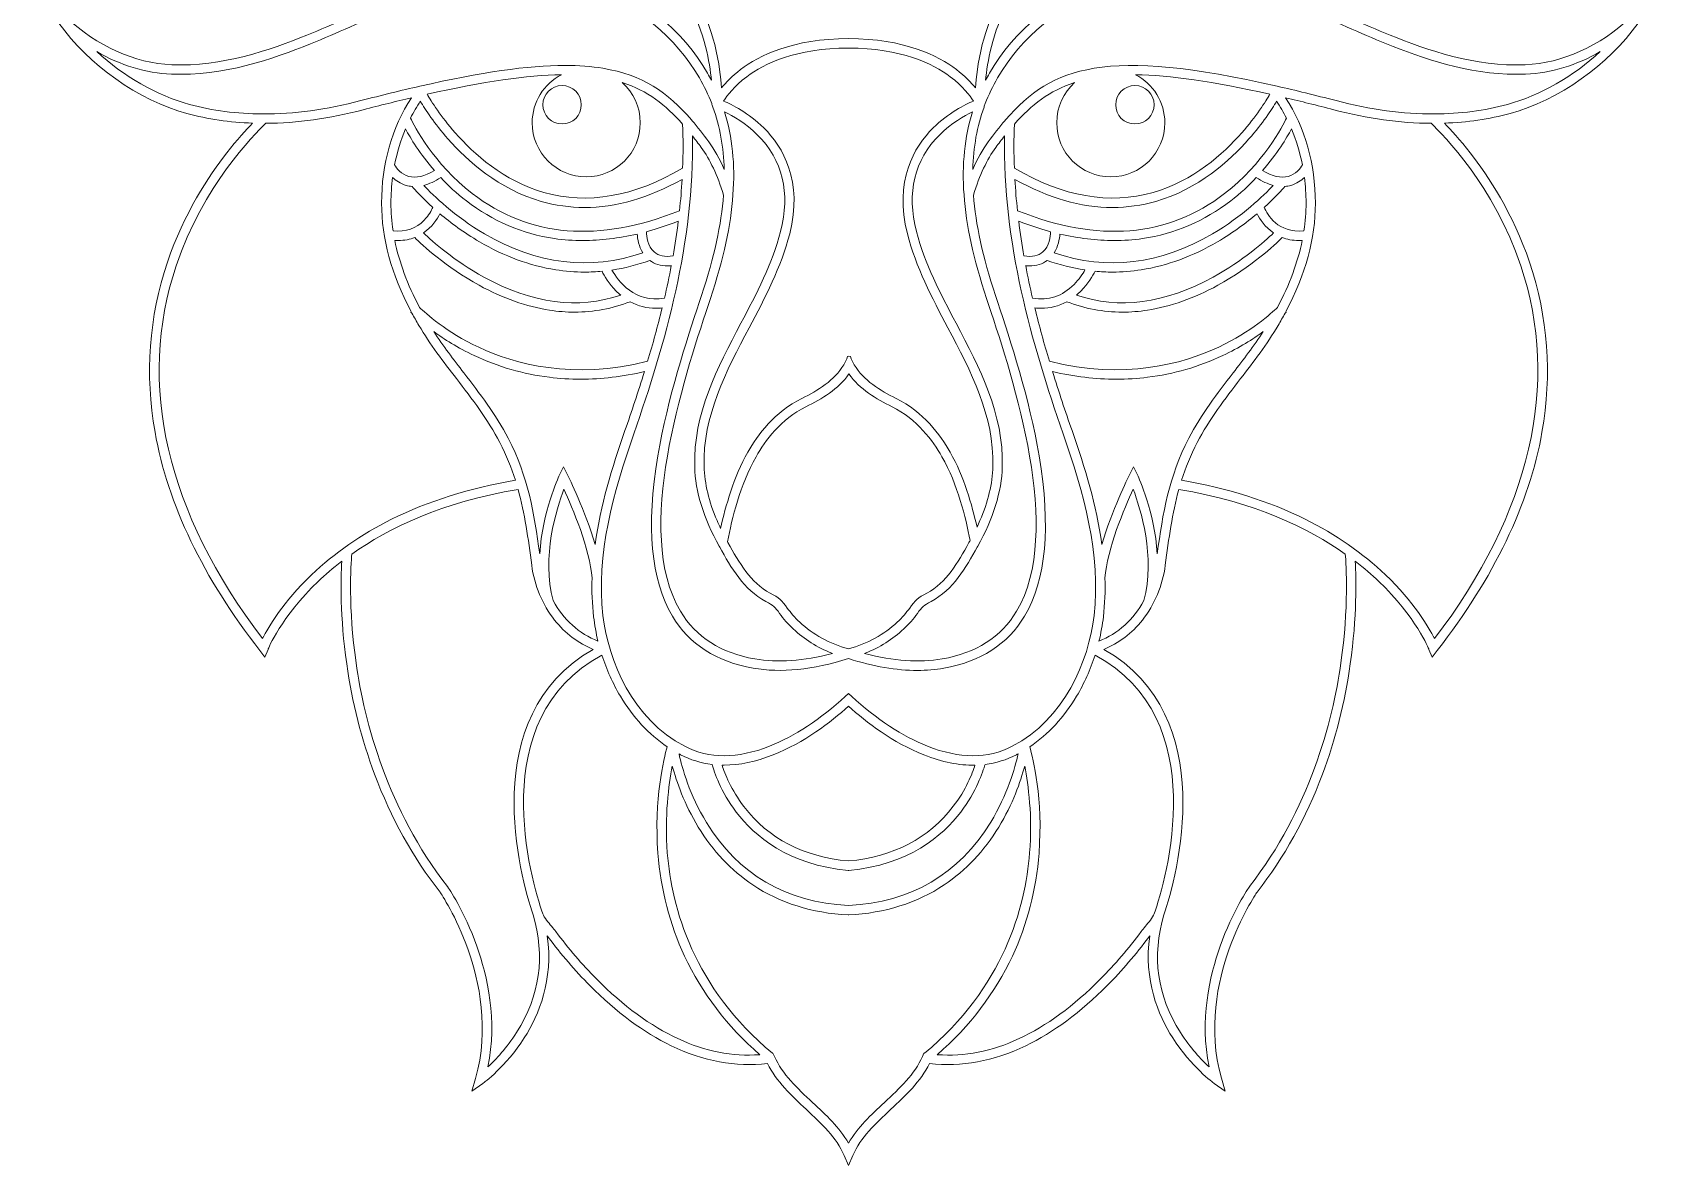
# Model space of a CAD drawing. Extents: x 126 to 2875, y -2951 to -49.
# Drawn here: x 126 to 2875, y -2951 to -1042 of the extents above; entities that cross this region are included whole.
import ezdxf

# ---------------------------------------------------------------- set-up
doc = ezdxf.new("R2010")
doc.units = 0
doc.header["$MEASUREMENT"] = 0
doc.layers.add('Layer 1', color=7, linetype='Continuous')

msp = doc.modelspace()

# ---------------------------------------------------------------- linework, layer by layer
at = {"layer": 'Layer 1', "lineweight": 0}
for points, knots in [([(2818.5, -1015.7), (2765.3, -1065.5), (2703.6, -1093.3), (2640.2, -1096.1), (2556.7, -1099.9), (2474.7, -1071.5), (2412.6, -1046.3), (2390.5, -1037.3), (2368.1, -1027.6), (2346.5, -1018.2), (2338.3, -1014.7), (2330, -1011.1), (2321.7, -1007.5), (2370.5, -1008.4), (2426.3, -1007.2), (2513.1, -924.7), (2568.8, -871.7), (2642.2, -798.1), (2625.8, -711.9), (2622.5, -694.5), (2611.1, -653.1), (2560.1, -612.5), (2565.4, -622.4), (2601.9, -692.9), (2569.5, -747.7), (2554.2, -773.7), (2526.8, -791.7), (2470, -804), (2455.6, -807.1), (2439.9, -809.4), (2422.8, -811), (2491.9, -734.8), (2533.7, -634.6), (2547.1, -513), (2561.9, -378.4), (2538.1, -252.2), (2515.5, -170.1), (2510.8, -153.2), (2505.7, -136.2), (2500.2, -119.7), (2496.1, -107.3), (2491, -97.9), (2485, -91.3), (2485, -91.3), (2489.1, -88.9), (2489.1, -88.9), (2488.2, -87.4), (2467.5, -52.8), (2420.6, -50.3), (2390.2, -48.8), (2356.1, -61.3), (2319.2, -87.4), (2293.7, -105.5), (2266.8, -130.2), (2238.6, -161.3), (2186.9, -192), (2146.5, -219.4), (2111.3, -247.5), (2059, -289.5), (2001.4, -329.6), (1934.4, -339), (1877.5, -346.9), (1826.3, -329.2), (1772.1, -310.4), (1744.1, -300.7), (1715.2, -290.7), (1685.5, -284.5), (1598.6, -266.6), (1534.9, -282), (1500.3, -329.1), (1465.7, -282), (1402, -266.6), (1315.1, -284.5), (1285.4, -290.7), (1256.5, -300.7), (1228.5, -310.4), (1174.3, -329.2), (1123.2, -346.9), (1066.3, -339), (999.3, -329.6), (941.6, -289.5), (889.3, -247.5), (854.2, -219.4), (813.7, -192), (762, -161.3), (733.8, -130.2), (706.9, -105.5), (681.4, -87.4), (644.5, -61.3), (610.4, -48.8), (580, -50.3), (533.1, -52.8), (512.4, -87.4), (511.5, -88.9), (511.5, -88.9), (515.6, -91.3), (515.6, -91.3), (509.6, -97.9), (504.5, -107.3), (500.4, -119.7), (494.9, -136.2), (489.8, -153.2), (485.1, -170.1), (462.5, -252.2), (438.7, -378.4), (453.5, -513), (466.9, -634.6), (508.7, -734.8), (577.8, -811), (560.8, -809.4), (545, -807.1), (530.6, -804), (473.8, -791.7), (446.4, -773.7), (431.1, -747.7), (398.7, -692.9), (435.3, -622.4), (440.5, -612.5), (389.5, -653.1), (378.1, -694.5), (374.8, -711.9), (358.4, -798.1), (431.8, -871.7), (487.5, -924.7), (574.4, -1007.2), (630.1, -1008.4), (678.9, -1007.5), (670.6, -1011.1), (662.3, -1014.7), (654.1, -1018.2), (632.5, -1027.6), (610.2, -1037.3), (588, -1046.3), (525.9, -1071.5), (443.9, -1099.9), (360.4, -1096.1), (297, -1093.3), (235.3, -1065.5), (182.1, -1015.7), (182.1, -1015.7), (125.9, -963.1), (125.9, -963.1), (125.9, -963.1), (170.2, -1026.1), (170.2, -1026.1), (219.8, -1096.3), (304.4, -1156.1), (385.8, -1178.3), (421, -1187.8), (458, -1193.3), (496.5, -1194.6), (485.6, -1205.7), (470.3, -1222.4), (453.1, -1244.5), (422.7, -1283.4), (380.7, -1347), (353, -1429.1), (321.9, -1521.4), (314.8, -1617.6), (332.1, -1715.2), (353.5, -1836.8), (413, -1960.6), (508.8, -2083.3), (508.8, -2083.3), (517.3, -2094.2), (517.3, -2094.2), (517.3, -2094.2), (522.4, -2081.2), (522.4, -2081.2), (522.6, -2080.7), (544, -2026.6), (607.3, -1966.4), (618.6, -1955.7), (631.6, -1944.4), (646.7, -1932.9), (644.9, -1962.9), (643.6, -2025.8), (655, -2105.8), (664.2, -2170.7), (680, -2233.3), (702, -2291.7), (729.4, -2364.8), (766.4, -2431.7), (812.2, -2490.4), (814.1, -2493.2), (839.6, -2531.2), (859.5, -2587.3), (878.3, -2640.4), (895.7, -2721.1), (871.9, -2804.1), (871.9, -2804.1), (865.6, -2825.8), (865.6, -2825.8), (865.6, -2825.8), (884.1, -2812.7), (884.1, -2812.7), (885.7, -2811.6), (922.9, -2784.7), (954.2, -2735.7), (978.8, -2697.1), (1003.3, -2638), (992.9, -2564), (993.5, -2564.8), (994, -2565.5), (994.5, -2566.2), (1016.2, -2595.3), (1039.8, -2622.7), (1064.5, -2647.6), (1109.2, -2692.6), (1155.4, -2726.8), (1201.7, -2749.1), (1255.7, -2775.1), (1310.1, -2785.1), (1363.6, -2778.9), (1378.9, -2809.5), (1404.3, -2833.2), (1429, -2856.2), (1455.2, -2880.6), (1479.9, -2903.6), (1493, -2933.9), (1493, -2933.9), (1500.3, -2950.7), (1500.3, -2950.7), (1500.3, -2950.7), (1507.6, -2933.9), (1507.6, -2933.9), (1520.7, -2903.6), (1545.4, -2880.6), (1571.6, -2856.2), (1596.3, -2833.2), (1621.8, -2809.5), (1637, -2778.9), (1690.5, -2785.1), (1744.9, -2775.1), (1798.9, -2749.1), (1845.3, -2726.8), (1891.4, -2692.6), (1936.1, -2647.6), (1960.9, -2622.7), (1984.4, -2595.3), (2006.1, -2566.2), (2006.6, -2565.5), (2007.1, -2564.8), (2007.7, -2564), (1997.3, -2638), (2021.8, -2697.1), (2046.5, -2735.7), (2077.7, -2784.7), (2115, -2811.6), (2116.5, -2812.7), (2116.5, -2812.7), (2135, -2825.8), (2135, -2825.8), (2135, -2825.8), (2128.7, -2804), (2128.7, -2804), (2104.9, -2721.1), (2122.3, -2640.4), (2141.1, -2587.3), (2161, -2531.2), (2186.6, -2493.2), (2188.5, -2490.4), (2234.2, -2431.7), (2271.3, -2364.8), (2298.7, -2291.7), (2320.6, -2233.3), (2336.4, -2170.7), (2345.6, -2105.8), (2357, -2025.8), (2355.7, -1962.9), (2353.9, -1932.9), (2369, -1944.4), (2382.1, -1955.7), (2393.3, -1966.4), (2456.6, -2026.6), (2478, -2080.7), (2478.2, -2081.2), (2478.2, -2081.2), (2483.3, -2094.3), (2483.3, -2094.3), (2483.3, -2094.3), (2491.9, -2083.3), (2491.9, -2083.3), (2587.6, -1960.6), (2647.1, -1836.8), (2668.6, -1715.2), (2685.8, -1617.6), (2678.7, -1521.4), (2647.6, -1429.1), (2619.9, -1347), (2577.9, -1283.4), (2547.6, -1244.5), (2530.3, -1222.4), (2515, -1205.7), (2504.1, -1194.6), (2542.7, -1193.3), (2579.6, -1187.8), (2614.8, -1178.3), (2696.2, -1156.1), (2780.8, -1096.3), (2830.4, -1026.1), (2830.4, -1026.1), (2874.8, -963.1), (2874.8, -963.1), (2874.8, -963.1), (2818.5, -1015.7), (2818.5, -1015.7)], [0, 0, 0, 0, 1, 1, 1, 2, 2, 2, 3, 3, 3, 4, 4, 4, 5, 5, 5, 6, 6, 6, 7, 7, 7, 8, 8, 8, 9, 9, 9, 10, 10, 10, 11, 11, 11, 12, 12, 12, 13, 13, 13, 14, 14, 14, 15, 15, 15, 16, 16, 16, 17, 17, 17, 18, 18, 18, 19, 19, 19, 20, 20, 20, 21, 21, 21, 22, 22, 22, 23, 23, 23, 24, 24, 24, 25, 25, 25, 26, 26, 26, 27, 27, 27, 28, 28, 28, 29, 29, 29, 30, 30, 30, 31, 31, 31, 32, 32, 32, 33, 33, 33, 34, 34, 34, 35, 35, 35, 36, 36, 36, 37, 37, 37, 38, 38, 38, 39, 39, 39, 40, 40, 40, 41, 41, 41, 42, 42, 42, 43, 43, 43, 44, 44, 44, 45, 45, 45, 46, 46, 46, 47, 47, 47, 48, 48, 48, 49, 49, 49, 50, 50, 50, 51, 51, 51, 52, 52, 52, 53, 53, 53, 54, 54, 54, 55, 55, 55, 56, 56, 56, 57, 57, 57, 58, 58, 58, 59, 59, 59, 60, 60, 60, 61, 61, 61, 62, 62, 62, 63, 63, 63, 64, 64, 64, 65, 65, 65, 66, 66, 66, 67, 67, 67, 68, 68, 68, 69, 69, 69, 70, 70, 70, 71, 71, 71, 72, 72, 72, 73, 73, 73, 74, 74, 74, 75, 75, 75, 76, 76, 76, 77, 77, 77, 78, 78, 78, 79, 79, 79, 80, 80, 80, 81, 81, 81, 82, 82, 82, 83, 83, 83, 84, 84, 84, 85, 85, 85, 86, 86, 86, 87, 87, 87, 88, 88, 88, 89, 89, 89, 90, 90, 90, 91, 91, 91, 92, 92, 92, 93, 93, 93, 94, 94, 94, 95, 95, 95, 96, 96, 96, 97, 97, 97, 98, 98, 98, 99, 99, 99, 100, 100, 100, 101, 101, 101, 102, 102, 102, 102]), ([(498.4, -913.2), (423.4, -841.9), (387.1, -774.6), (390.6, -713.3), (391.8, -691.7), (398, -673.6), (405.5, -659.2), (398.4, -687.8), (396.8, -724.1), (417.8, -756.3), (452.7, -810), (538.4, -834.2), (673.2, -828.7), (673.2, -828.7), (673.2, -828.8), (673.2, -828.8), (673.2, -828.8), (673.3, -828.7), (673.3, -828.7), (706.9, -827.3), (743.7, -824.1), (783.4, -819), (951.8, -797.4), (1080, -825.4), (1164.6, -902.3), (1221.9, -954.4), (1247.8, -1019.9), (1259.4, -1065.6), (1265, -1087.6), (1267.9, -1107.2), (1269.5, -1122.4), (1269.5, -1122.4), (1269.5, -1122.4), (1269.5, -1122.4), (1269.5, -1122.4), (1269.5, -1122.4), (1269.5, -1122.4), (1267.4, -1118.4), (1265.3, -1114.5), (1263, -1110.6), (1221.3, -1038.1), (1151.8, -981.5), (1072.3, -955.5), (995.5, -930.4), (904.9, -931.4), (810.3, -958.5), (778.3, -967.6), (746.9, -979.3), (716.2, -991.8), (716.2, -991.8), (716.2, -991.8), (716.2, -991.8), (716.2, -991.8), (716.2, -991.8), (716.2, -991.8), (704.8, -991.2), (693.6, -991.4), (682.8, -991.6), (633.7, -992.6), (583, -993.6), (498.4, -913.2)], [0, 0, 0, 0, 1, 1, 1, 2, 2, 2, 3, 3, 3, 4, 4, 4, 5, 5, 5, 6, 6, 6, 7, 7, 7, 8, 8, 8, 9, 9, 9, 10, 10, 10, 11, 11, 11, 12, 12, 12, 13, 13, 13, 14, 14, 14, 15, 15, 15, 16, 16, 16, 17, 17, 17, 18, 18, 18, 19, 19, 19, 20, 20, 20, 20]), ([(2582.8, -756.3), (2603.8, -724.1), (2602.2, -687.8), (2595.1, -659.2), (2602.6, -673.6), (2608.8, -691.7), (2610, -713.3), (2613.5, -774.6), (2577.2, -841.9), (2502.2, -913.2), (2417.6, -993.6), (2366.9, -992.6), (2317.8, -991.6), (2307, -991.4), (2295.8, -991.2), (2284.5, -991.8), (2284.5, -991.8), (2284.5, -991.8), (2284.4, -991.8), (2284.4, -991.8), (2284.4, -991.8), (2284.4, -991.8), (2253.7, -979.3), (2222.3, -967.6), (2190.4, -958.5), (2095.7, -931.4), (2005.1, -930.4), (1928.3, -955.5), (1848.8, -981.5), (1779.3, -1038.1), (1737.6, -1110.6), (1735.4, -1114.5), (1733.2, -1118.5), (1731.2, -1122.4), (1731.2, -1122.4), (1731.2, -1122.4), (1731.2, -1122.4), (1732.7, -1107.3), (1735.6, -1087.6), (1741.2, -1065.6), (1752.8, -1019.9), (1778.7, -954.4), (1836.1, -902.3), (1920.6, -825.4), (2048.9, -797.4), (2217.2, -819), (2256.9, -824.1), (2293.7, -827.3), (2327.3, -828.7), (2327.4, -828.7), (2327.4, -828.8), (2327.4, -828.8), (2327.4, -828.8), (2327.5, -828.7), (2327.5, -828.7), (2462.2, -834.2), (2547.9, -810), (2582.8, -756.3)], [0, 0, 0, 0, 1, 1, 1, 2, 2, 2, 3, 3, 3, 4, 4, 4, 5, 5, 5, 6, 6, 6, 7, 7, 7, 8, 8, 8, 9, 9, 9, 10, 10, 10, 11, 11, 11, 12, 12, 12, 13, 13, 13, 14, 14, 14, 15, 15, 15, 16, 16, 16, 17, 17, 17, 18, 18, 18, 19, 19, 19, 19]), ([(1682.2, -1104.4), (1650.8, -1080.6), (1593.8, -1052.2), (1500.3, -1052.2), (1406.9, -1052.2), (1349.8, -1080.6), (1318.4, -1104.4), (1304.2, -1115.3), (1293.8, -1126.1), (1286.4, -1135.2), (1286.4, -1135.2), (1286.4, -1135.2), (1286.4, -1135.2), (1285.4, -1118.6), (1282.6, -1092.8), (1274.9, -1062.3), (1262.8, -1014.3), (1235.7, -945.6), (1175.4, -890.7), (1174.8, -890.2), (1174.2, -889.7), (1173.7, -889.2), (1176.9, -877.2), (1189.9, -837.7), (1227.6, -801.1), (1287.1, -743.2), (1381.1, -718.6), (1499.6, -729.9), (1499.6, -729.9), (1500.3, -729.9), (1500.3, -729.9), (1500.3, -729.9), (1501.1, -729.9), (1501.1, -729.9), (1619.5, -718.6), (1713.5, -743.2), (1773, -801.1), (1810.7, -837.7), (1823.7, -877.2), (1827, -889.2), (1826.4, -889.7), (1825.8, -890.2), (1825.3, -890.7), (1764.9, -945.6), (1737.8, -1014.3), (1725.7, -1062.3), (1718, -1092.8), (1715.2, -1118.6), (1714.2, -1135.2), (1714.2, -1135.2), (1714.2, -1135.2), (1714.2, -1135.2), (1706.9, -1126.1), (1696.4, -1115.3), (1682.2, -1104.4)], [0, 0, 0, 0, 1, 1, 1, 2, 2, 2, 3, 3, 3, 4, 4, 4, 5, 5, 5, 6, 6, 6, 7, 7, 7, 8, 8, 8, 9, 9, 9, 10, 10, 10, 11, 11, 11, 12, 12, 12, 13, 13, 13, 14, 14, 14, 15, 15, 15, 16, 16, 16, 17, 17, 17, 18, 18, 18, 18]), ([(233.9, -1074.1), (273.7, -1097.1), (316.3, -1110), (359.7, -1112), (446.3, -1115.8), (530.4, -1086.7), (594, -1060.9), (616.3, -1051.9), (638.7, -1042.2), (660.4, -1032.7), (710.3, -1011.1), (761.8, -988.8), (814.6, -973.7), (906.2, -947.5), (993.6, -946.4), (1067.3, -970.5), (1143.2, -995.4), (1209.5, -1049.3), (1249.3, -1118.5), (1257.3, -1132.4), (1264.1, -1146.8), (1269.8, -1161.6), (1270.5, -1163.6), (1271.3, -1165.5), (1272, -1167.5), (1283.7, -1200.1), (1290, -1235), (1291, -1272.7), (1283.2, -1254.7), (1274.5, -1239.1), (1265, -1226.2), (1255.4, -1213.2), (1246, -1201.2), (1236.5, -1190.1), (1236.3, -1189.8), (1236, -1189.5), (1235.8, -1189.2), (1195.7, -1142.7), (1153.3, -1113.3), (1086.6, -1102.2), (1067.3, -1099), (1046, -1097.4), (1022.3, -1097.4), (960.4, -1097.4), (881.8, -1108.7), (778, -1132.4), (778, -1132.4), (777.9, -1132.3), (777.9, -1132.3), (777.9, -1132.4), (777.9, -1132.4), (777.9, -1132.4), (747.2, -1139.4), (714.3, -1147.5), (678.9, -1156.7), (621.1, -1171.7), (565.8, -1179.2), (513.6, -1179.1), (513.6, -1179.1), (513.6, -1179.1), (513.6, -1179.1), (513.6, -1179.1), (513.2, -1178.7), (513.2, -1178.7), (513.2, -1178.7), (513, -1178.9), (512.8, -1179.1), (469.7, -1178.9), (428.7, -1173.5), (390, -1163), (335.3, -1148.1), (279.1, -1115.5), (233.9, -1074.1)], [0, 0, 0, 0, 1, 1, 1, 2, 2, 2, 3, 3, 3, 4, 4, 4, 5, 5, 5, 6, 6, 6, 7, 7, 7, 8, 8, 8, 9, 9, 9, 10, 10, 10, 11, 11, 11, 12, 12, 12, 13, 13, 13, 14, 14, 14, 15, 15, 15, 16, 16, 16, 17, 17, 17, 18, 18, 18, 19, 19, 19, 20, 20, 20, 21, 21, 21, 22, 22, 22, 23, 23, 23, 24, 24, 24, 24]), ([(2610.6, -1163), (2571.9, -1173.5), (2530.9, -1178.9), (2487.9, -1179.1), (2487.6, -1178.9), (2487.5, -1178.7), (2487.4, -1178.7), (2487.4, -1178.7), (2487, -1179.1), (2487, -1179.1), (2487, -1179.1), (2487, -1179.1), (2487, -1179.1), (2434.8, -1179.2), (2379.6, -1171.7), (2321.7, -1156.7), (2286.3, -1147.5), (2253.4, -1139.4), (2222.7, -1132.4), (2222.7, -1132.4), (2222.7, -1132.4), (2222.7, -1132.3), (2222.7, -1132.3), (2222.7, -1132.4), (2222.7, -1132.4), (2079.1, -1099.6), (1984, -1090.6), (1914, -1102.2), (1847.3, -1113.3), (1805, -1142.7), (1764.9, -1189.2), (1764.6, -1189.5), (1764.4, -1189.8), (1764.1, -1190.1), (1754.6, -1201.2), (1745.2, -1213.2), (1735.6, -1226.3), (1726.1, -1239.1), (1717.4, -1254.7), (1709.7, -1272.7), (1710.6, -1235), (1716.9, -1200.1), (1728.6, -1167.5), (1729.3, -1165.5), (1730.1, -1163.6), (1730.8, -1161.6), (1736.5, -1146.8), (1743.3, -1132.4), (1751.3, -1118.5), (1791.1, -1049.3), (1857.4, -995.4), (1933.3, -970.5), (2007, -946.4), (2094.4, -947.5), (2186, -973.7), (2238.8, -988.8), (2290.4, -1011.1), (2340.2, -1032.7), (2361.9, -1042.2), (2384.3, -1051.9), (2406.7, -1060.9), (2466.4, -1085.2), (2544.2, -1112.3), (2625.2, -1112.3), (2630.4, -1112.3), (2635.7, -1112.2), (2640.9, -1112), (2684.4, -1110), (2726.9, -1097.1), (2766.7, -1074.1), (2721.6, -1115.5), (2665.3, -1148.1), (2610.6, -1163)], [0, 0, 0, 0, 1, 1, 1, 2, 2, 2, 3, 3, 3, 4, 4, 4, 5, 5, 5, 6, 6, 6, 7, 7, 7, 8, 8, 8, 9, 9, 9, 10, 10, 10, 11, 11, 11, 12, 12, 12, 13, 13, 13, 14, 14, 14, 15, 15, 15, 16, 16, 16, 17, 17, 17, 18, 18, 18, 19, 19, 19, 20, 20, 20, 21, 21, 21, 22, 22, 22, 23, 23, 23, 24, 24, 24, 24]), ([(1643.1, -1202.5), (1610.6, -1234.8), (1576.7, -1292), (1599.5, -1381.3), (1613.6, -1436.6), (1641, -1488.8), (1667.6, -1539.2), (1706.2, -1612.4), (1746, -1688.2), (1743.6, -1773), (1742.8, -1801.9), (1735.5, -1832.4), (1721.8, -1864.2), (1720.3, -1867.9), (1718.6, -1871.6), (1716.8, -1875.4), (1708.4, -1837.5), (1695, -1790.5), (1671.5, -1748.8), (1655.2, -1720), (1626.3, -1681), (1580.7, -1658.4), (1553.8, -1645.1), (1525.4, -1628.1), (1510, -1601.7), (1507.5, -1597.4), (1505.3, -1592.8), (1503.6, -1587.9), (1503.6, -1587.9), (1501.1, -1587), (1501.1, -1587), (1501.1, -1587), (1498.6, -1587.9), (1498.6, -1587.9), (1496.9, -1592.8), (1494.7, -1597.4), (1492.2, -1601.7), (1476.9, -1628.1), (1448.4, -1645.1), (1421.5, -1658.4), (1375.9, -1681), (1347, -1720), (1330.7, -1748.8), (1306.8, -1791.3), (1293.3, -1839.4), (1284.9, -1877.6), (1282.7, -1873.1), (1280.7, -1868.6), (1278.8, -1864.2), (1265.2, -1832.4), (1257.9, -1801.9), (1257, -1773), (1254.6, -1688.2), (1294.5, -1612.4), (1333.1, -1539.2), (1359.6, -1488.8), (1387, -1436.6), (1401.2, -1381.3), (1423.9, -1292), (1390, -1234.8), (1357.5, -1202.5), (1332, -1177.2), (1303.9, -1163.2), (1290, -1157.3), (1295.7, -1148.3), (1307.7, -1132.3), (1328.9, -1116.4), (1358.3, -1094.4), (1411.9, -1068.1), (1500.3, -1068.1), (1588.7, -1068.1), (1642.3, -1094.4), (1671.8, -1116.4), (1692.9, -1132.3), (1705, -1148.3), (1710.7, -1157.3), (1696.7, -1163.2), (1668.6, -1177.2), (1643.1, -1202.5)], [0, 0, 0, 0, 1, 1, 1, 2, 2, 2, 3, 3, 3, 4, 4, 4, 5, 5, 5, 6, 6, 6, 7, 7, 7, 8, 8, 8, 9, 9, 9, 10, 10, 10, 11, 11, 11, 12, 12, 12, 13, 13, 13, 14, 14, 14, 15, 15, 15, 16, 16, 16, 17, 17, 17, 18, 18, 18, 19, 19, 19, 20, 20, 20, 21, 21, 21, 22, 22, 22, 23, 23, 23, 24, 24, 24, 25, 25, 25, 26, 26, 26, 26]), ([(967.4, -1194), (967.4, -1244.3), (1008.2, -1285.1), (1058.5, -1285.1), (1108.7, -1285.1), (1149.5, -1244.3), (1149.5, -1194), (1149.5, -1167.1), (1137.9, -1143), (1119.3, -1126.3), (1161.6, -1139.9), (1192.3, -1163.8), (1220.9, -1196.3), (1221.9, -1221.3), (1221.9, -1246), (1220.9, -1270.5), (1139.3, -1318.5), (1060.7, -1332.3), (987.3, -1311.3), (919.7, -1291.9), (868.7, -1246.1), (837.8, -1211), (813.5, -1183.4), (797.5, -1158), (790.4, -1145.8), (790.4, -1145.8), (790.4, -1145.8), (790.4, -1145.8), (886.3, -1124.2), (959.1, -1113.8), (1016.6, -1113.1), (987.4, -1128.3), (967.4, -1158.8), (967.4, -1194)], [0, 0, 0, 0, 1, 1, 1, 2, 2, 2, 3, 3, 3, 4, 4, 4, 5, 5, 5, 6, 6, 6, 7, 7, 7, 8, 8, 8, 9, 9, 9, 10, 10, 10, 11, 11, 11, 11]), ([(1881.3, -1126.3), (1862.8, -1143), (1851.1, -1167.1), (1851.1, -1194), (1851.1, -1244.3), (1891.9, -1285.1), (1942.2, -1285.1), (1992.5, -1285.1), (2033.2, -1244.3), (2033.2, -1194), (2033.2, -1158.8), (2013.2, -1128.3), (1984, -1113.1), (2041.5, -1113.8), (2114.4, -1124.2), (2210.3, -1145.8), (2210.3, -1145.8), (2210.3, -1145.8), (2210.3, -1145.8), (2203.1, -1158), (2187.1, -1183.4), (2162.8, -1211), (2131.9, -1246.1), (2080.9, -1291.9), (2013.3, -1311.3), (1940, -1332.3), (1861.4, -1318.5), (1779.7, -1270.5), (1778.8, -1246), (1778.7, -1221.3), (1779.7, -1196.3), (1808.3, -1163.8), (1839, -1139.9), (1881.3, -1126.3)], [0, 0, 0, 0, 1, 1, 1, 2, 2, 2, 3, 3, 3, 4, 4, 4, 5, 5, 5, 6, 6, 6, 7, 7, 7, 8, 8, 8, 9, 9, 9, 10, 10, 10, 11, 11, 11, 11]), ([(595.7, -1955.7), (547.7, -2001.4), (523.3, -2043.2), (513.3, -2063.2), (351.2, -1850.9), (300.9, -1633.9), (367.8, -1434.8), (413, -1300.2), (498.2, -1214.4), (518.9, -1194.9), (570.9, -1194.5), (625.7, -1186.9), (682.9, -1172), (711.5, -1164.6), (738.5, -1157.9), (763.9, -1151.9), (763.9, -1151.9), (763.9, -1151.9), (763.9, -1151.9), (731.7, -1201.2), (713.6, -1264.5), (713.7, -1329.3), (713.8, -1388.9), (730.2, -1449), (763.6, -1512.2), (763.6, -1512.2), (763.1, -1512.8), (763.1, -1512.8), (763.3, -1513), (763.9, -1513.6), (764.9, -1514.7), (768.6, -1521.6), (772.5, -1528.5), (776.6, -1535.4), (795.2, -1567.2), (817.9, -1596.7), (839.9, -1625.1), (865.9, -1659), (892.8, -1693.9), (913, -1732.8), (924, -1754.2), (932.5, -1775.2), (939.2, -1796.3), (862.2, -1809.4), (792.1, -1831.5), (730.7, -1862.1), (679.4, -1887.6), (633.9, -1919.1), (595.7, -1955.7)], [0, 0, 0, 0, 1, 1, 1, 2, 2, 2, 3, 3, 3, 4, 4, 4, 5, 5, 5, 6, 6, 6, 7, 7, 7, 8, 8, 8, 9, 9, 9, 10, 10, 10, 11, 11, 11, 12, 12, 12, 13, 13, 13, 14, 14, 14, 15, 15, 15, 16, 16, 16, 16]), ([(1050.2, -1163.6), (1050.2, -1181.5), (1035.7, -1196), (1017.8, -1196), (1000, -1196), (985.5, -1181.5), (985.5, -1163.6), (985.5, -1145.7), (1000, -1131.2), (1017.8, -1131.2), (1035.7, -1131.2), (1050.2, -1145.7), (1050.2, -1163.6)], [0, 0, 0, 0, 1, 1, 1, 2, 2, 2, 3, 3, 3, 4, 4, 4, 4]), ([(1982.8, -1131.2), (2000.7, -1131.2), (2015.2, -1145.7), (2015.2, -1163.6), (2015.2, -1181.5), (2000.7, -1196), (1982.8, -1196), (1964.9, -1196), (1950.4, -1181.5), (1950.4, -1163.6), (1950.4, -1145.7), (1964.9, -1131.2), (1982.8, -1131.2)], [0, 0, 0, 0, 1, 1, 1, 2, 2, 2, 3, 3, 3, 4, 4, 4, 4]), ([(2632.8, -1434.8), (2699.7, -1633.9), (2649.4, -1850.9), (2487.4, -2063.2), (2477.3, -2043.2), (2452.9, -2001.4), (2405, -1955.7), (2366.7, -1919.1), (2321.2, -1887.6), (2269.9, -1862.1), (2208.5, -1831.5), (2138.4, -1809.4), (2061.5, -1796.3), (2068.1, -1775.2), (2076.6, -1754.2), (2087.7, -1732.8), (2107.8, -1693.9), (2134.7, -1659), (2160.8, -1625.1), (2182.7, -1596.7), (2205.4, -1567.2), (2224.1, -1535.4), (2228.1, -1528.5), (2232, -1521.6), (2235.7, -1514.7), (2236.7, -1513.6), (2237.4, -1513), (2237.5, -1512.8), (2237.5, -1512.8), (2237, -1512.2), (2237, -1512.2), (2270.5, -1449), (2286.8, -1388.9), (2286.9, -1329.3), (2287, -1264.5), (2268.9, -1201.2), (2236.7, -1151.9), (2236.7, -1151.9), (2236.7, -1151.9), (2236.7, -1151.9), (2262.2, -1157.9), (2289.1, -1164.6), (2317.7, -1172), (2374.9, -1186.9), (2429.7, -1194.5), (2481.7, -1194.9), (2502.4, -1214.4), (2587.6, -1300.2), (2632.8, -1434.8)], [0, 0, 0, 0, 1, 1, 1, 2, 2, 2, 3, 3, 3, 4, 4, 4, 5, 5, 5, 6, 6, 6, 7, 7, 7, 8, 8, 8, 9, 9, 9, 10, 10, 10, 11, 11, 11, 12, 12, 12, 13, 13, 13, 14, 14, 14, 15, 15, 15, 16, 16, 16, 16]), ([(779, -1157.7), (787.3, -1171.5), (802.8, -1195.1), (825.6, -1221.1), (857.9, -1257.9), (911.4, -1306), (982.8, -1326.5), (1006.6, -1333.3), (1030.8, -1336.7), (1055.4, -1336.7), (1108.6, -1336.7), (1163.7, -1320.8), (1220, -1289.3), (1219, -1307), (1217.5, -1324.6), (1215.7, -1342.1), (1080, -1396.7), (962.5, -1387), (866.6, -1313.3), (801.3, -1263.2), (768.5, -1198.6), (762.5, -1186), (767.5, -1176.1), (773, -1166.7), (779, -1157.7)], [0, 0, 0, 0, 1, 1, 1, 2, 2, 2, 3, 3, 3, 4, 4, 4, 5, 5, 5, 6, 6, 6, 7, 7, 7, 8, 8, 8, 8]), ([(1291.4, -1175.3), (1305.5, -1182.1), (1327.1, -1194.6), (1346.7, -1214.1), (1389.4, -1256.8), (1402.6, -1311.7), (1385.8, -1377.4), (1372.2, -1430.9), (1345.2, -1482.2), (1319, -1531.8), (1279.5, -1606.9), (1238.6, -1684.5), (1241.2, -1773.5), (1242.4, -1815.5), (1256.3, -1860.6), (1282.5, -1907.4), (1282.5, -1907.4), (1283.5, -1909.1), (1283.5, -1909.1), (1302.4, -1942.9), (1323.8, -1981.1), (1361.1, -2000.4), (1373.6, -2006.9), (1376.7, -2010), (1384.3, -2020.8), (1390.7, -2029.7), (1398.4, -2038.5), (1407.3, -2046.9), (1425.6, -2064.1), (1447.7, -2077.9), (1472.4, -2087.7), (1472.4, -2087.7), (1471.9, -2087.8), (1471.9, -2087.8), (1471.9, -2087.8), (1473.1, -2088.2), (1473.1, -2088.2), (1424.2, -2101.1), (1381.2, -2104.1), (1342.5, -2097.3), (1285.3, -2087.4), (1243.1, -2060.3), (1217.2, -2017), (1137.4, -1883.8), (1222.8, -1625.7), (1263.8, -1501.7), (1263.8, -1501.7), (1267.7, -1489.9), (1267.7, -1489.9), (1289.9, -1422.6), (1302, -1367.1), (1305.7, -1315.4), (1309.4, -1264.3), (1304.7, -1218), (1291.4, -1175.3)], [0, 0, 0, 0, 1, 1, 1, 2, 2, 2, 3, 3, 3, 4, 4, 4, 5, 5, 5, 6, 6, 6, 7, 7, 7, 8, 8, 8, 9, 9, 9, 10, 10, 10, 11, 11, 11, 12, 12, 12, 13, 13, 13, 14, 14, 14, 15, 15, 15, 16, 16, 16, 17, 17, 17, 18, 18, 18, 18]), ([(1694.9, -1315.4), (1698.6, -1367.1), (1710.7, -1422.6), (1732.9, -1489.9), (1732.9, -1489.9), (1736.8, -1501.7), (1736.8, -1501.7), (1777.9, -1625.7), (1863.2, -1883.8), (1783.5, -2017), (1757.5, -2060.3), (1715.3, -2087.4), (1658.1, -2097.3), (1619.4, -2104.1), (1576.5, -2101.1), (1527.5, -2088.2), (1527.5, -2088.2), (1528.7, -2087.8), (1528.7, -2087.8), (1528.7, -2087.8), (1528.2, -2087.7), (1528.2, -2087.7), (1552.9, -2077.9), (1575.1, -2064.1), (1593.3, -2046.9), (1602.2, -2038.5), (1609.9, -2029.7), (1616.3, -2020.8), (1623.9, -2010), (1627, -2006.9), (1639.5, -2000.4), (1676.8, -1981.1), (1698.2, -1942.9), (1717.1, -1909.1), (1717.1, -1909.1), (1718.1, -1907.4), (1718.1, -1907.4), (1744.3, -1860.6), (1758.2, -1815.5), (1759.4, -1773.5), (1762, -1684.5), (1721.1, -1606.9), (1681.6, -1531.8), (1655.5, -1482.2), (1628.5, -1430.9), (1614.8, -1377.4), (1598, -1311.7), (1611.2, -1256.8), (1653.9, -1214.1), (1673.5, -1194.6), (1695.2, -1182.1), (1709.3, -1175.3), (1695.9, -1218), (1691.2, -1264.3), (1694.9, -1315.4)], [0, 0, 0, 0, 1, 1, 1, 2, 2, 2, 3, 3, 3, 4, 4, 4, 5, 5, 5, 6, 6, 6, 7, 7, 7, 8, 8, 8, 9, 9, 9, 10, 10, 10, 11, 11, 11, 12, 12, 12, 13, 13, 13, 14, 14, 14, 15, 15, 15, 16, 16, 16, 17, 17, 17, 18, 18, 18, 18]), ([(2134, -1313.3), (2038.1, -1387), (1920.7, -1396.7), (1785, -1342.1), (1783.1, -1324.6), (1781.6, -1307), (1780.6, -1289.3), (1836.9, -1320.8), (1892, -1336.7), (1945.2, -1336.7), (1969.8, -1336.7), (1994, -1333.3), (2017.8, -1326.5), (2089.2, -1306), (2142.7, -1257.9), (2175, -1221.1), (2197.8, -1195.1), (2213.4, -1171.5), (2221.6, -1157.7), (2227.6, -1166.7), (2233.1, -1176.1), (2238.1, -1186), (2232.1, -1198.6), (2199.3, -1263.2), (2134, -1313.3)], [0, 0, 0, 0, 1, 1, 1, 2, 2, 2, 3, 3, 3, 4, 4, 4, 5, 5, 5, 6, 6, 6, 7, 7, 7, 8, 8, 8, 8]), ([(754, -1204.3), (762.3, -1219.9), (778.1, -1246.2), (802.6, -1274.4), (786.4, -1284.4), (771.9, -1287.7), (759.6, -1284.3), (746.8, -1280.7), (739, -1270.4), (735.7, -1265), (739.8, -1243.9), (746, -1223.5), (754, -1204.3)], [0, 0, 0, 0, 1, 1, 1, 2, 2, 2, 3, 3, 3, 4, 4, 4, 4]), ([(2241, -1284.3), (2228.7, -1287.7), (2214.2, -1284.4), (2198, -1274.4), (2222.5, -1246.2), (2238.3, -1219.9), (2246.6, -1204.3), (2254.6, -1223.5), (2260.8, -1243.9), (2264.9, -1265), (2261.6, -1270.4), (2253.8, -1280.7), (2241, -1284.3)], [0, 0, 0, 0, 1, 1, 1, 2, 2, 2, 3, 3, 3, 4, 4, 4, 4]), ([(1861.9, -1717.9), (1896.1, -1816.3), (1926.1, -1921.6), (1914, -2024.4), (1904.9, -2101), (1864, -2199), (1776.1, -2244.6), (1735.3, -2265.8), (1687.2, -2265.7), (1633.3, -2244.4), (1591.8, -2228), (1546.5, -2198.2), (1505.7, -2160.6), (1505.7, -2160.6), (1500.3, -2155.6), (1500.3, -2155.6), (1500.3, -2155.6), (1494.9, -2160.6), (1494.9, -2160.6), (1454.2, -2198.2), (1408.8, -2228), (1367.3, -2244.4), (1313.4, -2265.7), (1265.3, -2265.8), (1224.5, -2244.6), (1136.6, -2199), (1095.7, -2101), (1086.7, -2024.4), (1074.5, -1921.6), (1104.5, -1816.3), (1138.7, -1717.9), (1192.1, -1564.1), (1240.6, -1397.2), (1237.3, -1216), (1242.3, -1222.3), (1247.3, -1228.8), (1252.3, -1235.6), (1266.9, -1255.5), (1279.5, -1282.4), (1289.8, -1315.7), (1286.1, -1365.7), (1274.2, -1419.5), (1252.7, -1484.9), (1252.7, -1484.9), (1248.8, -1496.7), (1248.8, -1496.7), (1227.6, -1560.6), (1195.7, -1657.2), (1179.2, -1755.3), (1159.2, -1874), (1167.4, -1964.7), (1203.6, -2025.2), (1232, -2072.6), (1277.8, -2102.1), (1339.8, -2112.9), (1386.9, -2121.1), (1439.4, -2115.9), (1500.3, -2096.8), (1542.7, -2110.1), (1581.1, -2116.7), (1616.4, -2116.7), (1631.7, -2116.7), (1646.5, -2115.4), (1660.8, -2112.9), (1722.8, -2102.1), (1768.6, -2072.6), (1797, -2025.2), (1833.2, -1964.7), (1841.4, -1874), (1821.4, -1755.4), (1804.9, -1657.2), (1773, -1560.6), (1751.9, -1496.7), (1751.9, -1496.7), (1747.9, -1484.9), (1747.9, -1484.9), (1726.4, -1419.5), (1714.6, -1365.7), (1710.8, -1315.7), (1721.1, -1282.4), (1733.7, -1255.5), (1748.3, -1235.6), (1753.4, -1228.8), (1758.3, -1222.3), (1763.3, -1216), (1760, -1397.2), (1808.5, -1564.1), (1861.9, -1717.9)], [0, 0, 0, 0, 1, 1, 1, 2, 2, 2, 3, 3, 3, 4, 4, 4, 5, 5, 5, 6, 6, 6, 7, 7, 7, 8, 8, 8, 9, 9, 9, 10, 10, 10, 11, 11, 11, 12, 12, 12, 13, 13, 13, 14, 14, 14, 15, 15, 15, 16, 16, 16, 17, 17, 17, 18, 18, 18, 19, 19, 19, 20, 20, 20, 21, 21, 21, 22, 22, 22, 23, 23, 23, 24, 24, 24, 25, 25, 25, 26, 26, 26, 27, 27, 27, 28, 28, 28, 29, 29, 29, 29]), ([(729.5, -1329.2), (729.5, -1314.7), (730.5, -1300.2), (732.3, -1286), (737.9, -1291.4), (745.4, -1296.7), (755.2, -1299.5), (758.4, -1300.4), (761.7, -1301), (765.1, -1301.2), (765.1, -1301.2), (765.1, -1301.2), (765.1, -1301.2), (769.4, -1306.3), (781.3, -1319.7), (799.8, -1336.5), (799.8, -1336.5), (799.8, -1336.5), (799.8, -1336.5), (797.7, -1341.4), (793.3, -1349.9), (785.7, -1357.9), (772, -1372.2), (754.4, -1378.3), (733.1, -1376), (730.7, -1360.3), (729.5, -1344.8), (729.5, -1329.2)], [0, 0, 0, 0, 1, 1, 1, 2, 2, 2, 3, 3, 3, 4, 4, 4, 5, 5, 5, 6, 6, 6, 7, 7, 7, 8, 8, 8, 9, 9, 9, 9]), ([(856.5, -1325.5), (900.9, -1359.8), (950.8, -1381.1), (1004.9, -1389), (1020.7, -1391.3), (1036.7, -1392.4), (1053.1, -1392.4), (1082.5, -1392.4), (1112.9, -1388.7), (1144.3, -1381.4), (1144.9, -1389.8), (1147, -1402.3), (1153.8, -1413.1), (1153.8, -1413.1), (1153.8, -1413.1), (1153.8, -1413.1), (1065.1, -1443.4), (975.4, -1432.6), (887, -1381), (836.7, -1351.7), (800.7, -1316.5), (784.8, -1299.4), (784.8, -1299.4), (784.8, -1299.4), (784.8, -1299.4), (793.9, -1297.1), (803.5, -1292.7), (813.4, -1286.4), (825.8, -1299.6), (840.1, -1312.9), (856.5, -1325.5)], [0, 0, 0, 0, 1, 1, 1, 2, 2, 2, 3, 3, 3, 4, 4, 4, 5, 5, 5, 6, 6, 6, 7, 7, 7, 8, 8, 8, 9, 9, 9, 10, 10, 10, 10]), ([(2187.2, -1286.4), (2197.1, -1292.7), (2206.7, -1297.1), (2215.8, -1299.4), (2199.9, -1316.5), (2163.9, -1351.7), (2113.7, -1381), (2025.2, -1432.6), (1935.5, -1443.4), (1846.8, -1413.1), (1853.6, -1402.3), (1855.8, -1389.8), (1856.4, -1381.4), (1887.7, -1388.7), (1918.1, -1392.4), (1947.5, -1392.4), (1963.9, -1392.4), (1980, -1391.3), (1995.7, -1389), (2049.8, -1381.1), (2099.7, -1359.8), (2144.2, -1325.5), (2160.5, -1312.9), (2174.8, -1299.6), (2187.2, -1286.4)], [0, 0, 0, 0, 1, 1, 1, 2, 2, 2, 3, 3, 3, 4, 4, 4, 5, 5, 5, 6, 6, 6, 7, 7, 7, 8, 8, 8, 8]), ([(2267.5, -1376), (2223.7, -1380.6), (2205.8, -1348.3), (2200.8, -1336.5), (2219.3, -1319.7), (2231.2, -1306.3), (2235.5, -1301.2), (2238.9, -1301), (2242.2, -1300.4), (2245.5, -1299.5), (2255.2, -1296.7), (2262.7, -1291.4), (2268.3, -1286), (2270.2, -1300.2), (2271.1, -1314.7), (2271.1, -1329.2), (2271.1, -1344.8), (2269.9, -1360.3), (2267.5, -1376)], [0, 0, 0, 0, 1, 1, 1, 2, 2, 2, 3, 3, 3, 4, 4, 4, 5, 5, 5, 6, 6, 6, 6]), ([(812.1, -1347.2), (812.1, -1347.2), (812.1, -1347.3), (812.1, -1347.3), (829.9, -1362.3), (852.3, -1379), (878.5, -1394.4), (920.5, -1418.9), (963.7, -1434.8), (1007, -1441.7), (1023.2, -1444.2), (1039.5, -1445.5), (1055.7, -1445.5), (1065.5, -1445.5), (1075.3, -1445), (1085.1, -1444.1), (1088.9, -1451.8), (1096.7, -1465.1), (1108.9, -1477.5), (1111.4, -1480), (1113.9, -1482.3), (1116.5, -1484.4), (1045, -1508.8), (967.7, -1498.7), (886.2, -1454.1), (836.5, -1426.9), (799.4, -1394), (784.4, -1379.6), (798.8, -1369.7), (807.5, -1356.4), (812.1, -1347.2)], [0, 0, 0, 0, 1, 1, 1, 2, 2, 2, 3, 3, 3, 4, 4, 4, 5, 5, 5, 6, 6, 6, 7, 7, 7, 8, 8, 8, 9, 9, 9, 10, 10, 10, 10]), ([(1204.8, -1418.4), (1204.8, -1418.4), (1204.8, -1418.4), (1204.8, -1418.4), (1191, -1420.4), (1180.3, -1418.1), (1172.9, -1411.5), (1162.1, -1402), (1160.2, -1385.4), (1159.9, -1377.5), (1177.5, -1372.8), (1195.4, -1366.9), (1213.6, -1359.9), (1211.1, -1379.6), (1208.2, -1399.1), (1204.8, -1418.4)], [0, 0, 0, 0, 1, 1, 1, 2, 2, 2, 3, 3, 3, 4, 4, 4, 5, 5, 5, 5]), ([(1827.8, -1411.5), (1820.4, -1418.1), (1809.7, -1420.4), (1795.8, -1418.4), (1795.8, -1418.4), (1795.8, -1418.4), (1795.8, -1418.4), (1792.4, -1399.1), (1789.5, -1379.6), (1787, -1359.9), (1805.2, -1366.9), (1823.1, -1372.8), (1840.7, -1377.5), (1840.4, -1385.4), (1838.5, -1402), (1827.8, -1411.5)], [0, 0, 0, 0, 1, 1, 1, 2, 2, 2, 3, 3, 3, 4, 4, 4, 5, 5, 5, 5]), ([(1944.9, -1445.5), (1961.1, -1445.5), (1977.4, -1444.2), (1993.6, -1441.7), (2036.9, -1434.8), (2080.2, -1418.9), (2122.1, -1394.4), (2148.4, -1379), (2170.7, -1362.3), (2188.5, -1347.2), (2193.2, -1356.4), (2201.9, -1369.7), (2216.3, -1379.6), (2201.2, -1393.9), (2164.4, -1426.7), (2114.8, -1453.9), (2033.2, -1498.6), (1955.7, -1508.9), (1884.2, -1484.4), (1886.7, -1482.3), (1889.2, -1480), (1891.7, -1477.5), (1903.9, -1465.1), (1911.7, -1451.8), (1915.6, -1444.1), (1925.3, -1445), (1935.1, -1445.5), (1944.9, -1445.5)], [0, 0, 0, 0, 1, 1, 1, 2, 2, 2, 3, 3, 3, 4, 4, 4, 5, 5, 5, 6, 6, 6, 7, 7, 7, 8, 8, 8, 9, 9, 9, 9]), ([(741.6, -1392.3), (752.3, -1392.3), (761.6, -1390.4), (769.6, -1387.3), (782.1, -1399.8), (821.8, -1436.9), (878.2, -1467.8), (918, -1489.6), (957.8, -1503.7), (996.6, -1509.7), (1010.8, -1511.9), (1025, -1513), (1038.9, -1513), (1071.2, -1513), (1102.5, -1507.1), (1132.4, -1495.4), (1145.9, -1502.8), (1160.5, -1506.5), (1176.1, -1506.5), (1179.4, -1506.5), (1182.9, -1506.3), (1186.3, -1506), (1186.3, -1506), (1186.3, -1506), (1186.3, -1506), (1179, -1536.3), (1170.7, -1566.2), (1161.9, -1595.7), (1161.9, -1595.7), (1161.9, -1595.7), (1161.9, -1595.7), (1036.3, -1627.6), (937.8, -1600.5), (877.3, -1572.2), (822.3, -1546.4), (787.8, -1515), (777.8, -1505.1), (757.2, -1466.4), (743.4, -1428.9), (735.9, -1392.1), (737.9, -1392.2), (739.8, -1392.3), (741.6, -1392.3)], [0, 0, 0, 0, 1, 1, 1, 2, 2, 2, 3, 3, 3, 4, 4, 4, 5, 5, 5, 6, 6, 6, 7, 7, 7, 8, 8, 8, 9, 9, 9, 10, 10, 10, 11, 11, 11, 12, 12, 12, 13, 13, 13, 14, 14, 14, 14]), ([(2222.8, -1505.2), (2212.8, -1515), (2178.7, -1546.1), (2124, -1571.9), (2063.4, -1600.4), (1964.7, -1627.7), (1838.7, -1595.7), (1838.7, -1595.7), (1838.7, -1595.7), (1838.7, -1595.7), (1829.9, -1566.2), (1821.7, -1536.3), (1814.3, -1506), (1814.3, -1506), (1814.3, -1506), (1814.3, -1506), (1817.7, -1506.3), (1821.2, -1506.5), (1824.6, -1506.5), (1840.1, -1506.5), (1854.7, -1502.8), (1868.2, -1495.4), (1898.1, -1507.1), (1929.4, -1513), (1961.7, -1513), (1975.6, -1513), (1989.8, -1511.9), (2004.1, -1509.7), (2042.8, -1503.7), (2082.6, -1489.6), (2122.4, -1467.8), (2178.8, -1436.9), (2218.5, -1399.8), (2231, -1387.3), (2239.1, -1390.4), (2248.3, -1392.3), (2259, -1392.3), (2260.8, -1392.3), (2262.7, -1392.2), (2264.7, -1392.1), (2257.3, -1428.9), (2243.4, -1466.4), (2222.8, -1505.2)], [0, 0, 0, 0, 1, 1, 1, 2, 2, 2, 3, 3, 3, 4, 4, 4, 5, 5, 5, 6, 6, 6, 7, 7, 7, 8, 8, 8, 9, 9, 9, 10, 10, 10, 11, 11, 11, 12, 12, 12, 13, 13, 13, 14, 14, 14, 14]), ([(1190.3, -1489.5), (1139.9, -1497.8), (1112.4, -1460.9), (1101.8, -1442.1), (1123.2, -1438.9), (1144.4, -1433.4), (1165.4, -1425.8), (1173.6, -1431.9), (1183.7, -1435), (1195.7, -1435), (1197.7, -1435), (1199.7, -1434.8), (1201.8, -1434.7), (1201.8, -1434.7), (1201.8, -1434.7), (1201.8, -1434.7), (1198.3, -1453.1), (1194.5, -1471.4), (1190.3, -1489.5)], [0, 0, 0, 0, 1, 1, 1, 2, 2, 2, 3, 3, 3, 4, 4, 4, 5, 5, 5, 6, 6, 6, 6]), ([(1804.9, -1435), (1816.9, -1435), (1827, -1431.9), (1835.2, -1425.8), (1856.2, -1433.4), (1877.4, -1438.8), (1898.7, -1442), (1894.9, -1448.8), (1888.9, -1457.8), (1880.4, -1466.4), (1860.8, -1486.2), (1837.2, -1494), (1810.4, -1489.5), (1806.2, -1471.4), (1802.3, -1453.1), (1798.8, -1434.7), (1798.8, -1434.7), (1798.8, -1434.7), (1798.8, -1434.7), (1800.9, -1434.8), (1802.9, -1435), (1804.9, -1435)], [0, 0, 0, 0, 1, 1, 1, 2, 2, 2, 3, 3, 3, 4, 4, 4, 5, 5, 5, 6, 6, 6, 7, 7, 7, 7]), ([(927, -1725.5), (906.2, -1685.4), (878.9, -1649.9), (852.4, -1615.5), (835.1, -1593), (817.3, -1569.9), (801.6, -1545.8), (818.8, -1558.4), (841.7, -1572.9), (869.9, -1586.2), (910, -1605.1), (952.6, -1617.4), (996.4, -1622.8), (1013.7, -1625), (1031.2, -1626.1), (1048.9, -1626.1), (1084.2, -1626.1), (1120.3, -1621.8), (1156.5, -1613.2), (1156.5, -1613.2), (1156.5, -1613.3), (1156.5, -1613.3), (1146.1, -1647), (1135, -1680.1), (1123.7, -1712.7), (1102.2, -1774.6), (1082.4, -1839.2), (1073.3, -1904.5), (1073.3, -1904.5), (1073.3, -1904.5), (1073.3, -1904.5), (1057.2, -1847.9), (1028.9, -1791.4), (1027.3, -1788.2), (1027.3, -1788.2), (1020, -1773.7), (1020, -1773.7), (1020, -1773.7), (1013.1, -1788.4), (1013.1, -1788.4), (1011.5, -1791.7), (984.5, -1849.9), (980.1, -1920.4), (970.8, -1851.7), (960.8, -1790.8), (927, -1725.5)], [0, 0, 0, 0, 1, 1, 1, 2, 2, 2, 3, 3, 3, 4, 4, 4, 5, 5, 5, 6, 6, 6, 7, 7, 7, 8, 8, 8, 9, 9, 9, 10, 10, 10, 11, 11, 11, 12, 12, 12, 13, 13, 13, 14, 14, 14, 15, 15, 15, 15]), ([(2020.5, -1920.4), (2016.1, -1849.9), (1989.1, -1791.7), (1987.6, -1788.4), (1987.6, -1788.4), (1980.6, -1773.7), (1980.6, -1773.7), (1980.6, -1773.7), (1973.3, -1788.2), (1973.3, -1788.2), (1971.7, -1791.4), (1943.5, -1847.9), (1927.3, -1904.5), (1927.3, -1904.5), (1927.3, -1904.5), (1927.3, -1904.5), (1918.2, -1839.2), (1898.4, -1774.6), (1876.9, -1712.7), (1865.6, -1680.1), (1854.5, -1647), (1844.1, -1613.3), (1844.1, -1613.3), (1844.1, -1613.2), (1844.1, -1613.2), (1880.4, -1621.8), (1916.4, -1626.1), (1951.7, -1626.1), (1969.4, -1626.1), (1986.9, -1625), (2004.2, -1622.8), (2048.1, -1617.4), (2090.6, -1605.1), (2130.7, -1586.2), (2158.9, -1572.9), (2181.8, -1558.4), (2199, -1545.8), (2183.3, -1569.9), (2165.5, -1593), (2148.2, -1615.5), (2121.7, -1649.9), (2094.4, -1685.4), (2073.6, -1725.5), (2039.8, -1790.8), (2029.8, -1851.7), (2020.5, -1920.4)], [0, 0, 0, 0, 1, 1, 1, 2, 2, 2, 3, 3, 3, 4, 4, 4, 5, 5, 5, 6, 6, 6, 7, 7, 7, 8, 8, 8, 9, 9, 9, 10, 10, 10, 11, 11, 11, 12, 12, 12, 13, 13, 13, 14, 14, 14, 15, 15, 15, 15]), ([(1296.5, -1899.9), (1304.2, -1860.7), (1317.4, -1804.6), (1344.5, -1756.6), (1359.7, -1729.7), (1386.5, -1693.4), (1428.6, -1672.5), (1455.1, -1659.4), (1483.3, -1642.7), (1501.1, -1617.2), (1518.9, -1642.7), (1547.1, -1659.4), (1573.6, -1672.5), (1615.7, -1693.4), (1642.5, -1729.7), (1657.7, -1756.6), (1684.3, -1803.7), (1697.6, -1858.7), (1705.3, -1897.8), (1705, -1898.4), (1704.6, -1899), (1704.3, -1899.6), (1704.3, -1899.6), (1703.3, -1901.4), (1703.3, -1901.4), (1684.6, -1934.7), (1665.3, -1969.2), (1632.2, -1986.3), (1617.3, -1994.1), (1612.4, -1998.9), (1603.4, -2011.6), (1597.6, -2019.7), (1590.6, -2027.7), (1582.5, -2035.3), (1560.4, -2056.2), (1532, -2071.7), (1500.3, -2080.4), (1468.6, -2071.7), (1440.3, -2056.2), (1418.1, -2035.3), (1410, -2027.7), (1403, -2019.7), (1397.2, -2011.6), (1388.2, -1998.9), (1383.3, -1994.1), (1368.4, -1986.3), (1335.3, -1969.2), (1316, -1934.7), (1297.3, -1901.4), (1297.3, -1901.4), (1296.5, -1899.9), (1296.5, -1899.9)], [0, 0, 0, 0, 1, 1, 1, 2, 2, 2, 3, 3, 3, 4, 4, 4, 5, 5, 5, 6, 6, 6, 7, 7, 7, 8, 8, 8, 9, 9, 9, 10, 10, 10, 11, 11, 11, 12, 12, 12, 13, 13, 13, 14, 14, 14, 15, 15, 15, 16, 16, 16, 17, 17, 17, 17]), ([(941.1, -2726.7), (924.7, -2752.6), (906.2, -2772.2), (892.9, -2784.6), (908.8, -2706.1), (892.1, -2631.9), (874.3, -2581.6), (853, -2521.7), (826.2, -2482.9), (825.1, -2481.2), (825.1, -2481.2), (824.8, -2480.9), (824.8, -2480.9), (723.4, -2350.7), (685, -2204.1), (670.7, -2104), (657.4, -2010.7), (661.9, -1939.5), (663.5, -1920.6), (725.3, -1877.1), (815.9, -1833.1), (943.7, -1811.6), (955.1, -1852.6), (960.6, -1894.2), (966.7, -1939.6), (971.1, -1973.3), (984.8, -2006.1), (1005.2, -2031.8), (1022.9, -2054.4), (1045.2, -2071.2), (1070.3, -2081.2), (871.7, -2193.8), (947.9, -2465.3), (969, -2528.6), (969, -2528.6), (969, -2528.6), (969, -2528.6), (969, -2528.6), (969, -2528.6), (969, -2528.7), (989.7, -2598.2), (980.4, -2664.9), (941.1, -2726.7)], [0, 0, 0, 0, 1, 1, 1, 2, 2, 2, 3, 3, 3, 4, 4, 4, 5, 5, 5, 6, 6, 6, 7, 7, 7, 8, 8, 8, 9, 9, 9, 10, 10, 10, 11, 11, 11, 12, 12, 12, 13, 13, 13, 14, 14, 14, 14]), ([(1002.5, -1999.1), (983.2, -1925.2), (1008.1, -1844.9), (1020.8, -1811.3), (1035.1, -1842.3), (1064.9, -1912.1), (1068.2, -1961.2), (1068.2, -1961.2), (1068.3, -1961.2), (1068.3, -1961.2), (1068.3, -1961.2), (1068.3, -1961.2), (1068.3, -1961.2), (1067.6, -1982.9), (1068.4, -2004.6), (1070.9, -2026.2), (1072.6, -2040.1), (1075, -2053.8), (1078.3, -2067.3), (1046.7, -2055.1), (1019.9, -2030.6), (1002.5, -1999.1)], [0, 0, 0, 0, 1, 1, 1, 2, 2, 2, 3, 3, 3, 4, 4, 4, 5, 5, 5, 6, 6, 6, 7, 7, 7, 7]), ([(1932.3, -1961.2), (1932.3, -1961.2), (1932.3, -1961.2), (1932.3, -1961.2), (1932.3, -1961.2), (1932.4, -1961.2), (1932.4, -1961.2), (1935.7, -1912.1), (1965.5, -1842.3), (1979.9, -1811.3), (1992.6, -1844.9), (2017.4, -1925.2), (1998.1, -1999.1), (1980.7, -2030.6), (1954, -2055.1), (1922.3, -2067.3), (1925.6, -2053.8), (1928.1, -2040.1), (1929.7, -2026.2), (1932.2, -2004.6), (1933, -1982.9), (1932.3, -1961.2)], [0, 0, 0, 0, 1, 1, 1, 2, 2, 2, 3, 3, 3, 4, 4, 4, 5, 5, 5, 6, 6, 6, 7, 7, 7, 7]), ([(2329.9, -2104), (2315.6, -2204.1), (2277.2, -2350.7), (2175.8, -2480.9), (2175.8, -2480.9), (2175.6, -2481.2), (2175.6, -2481.2), (2174.4, -2482.9), (2147.6, -2521.7), (2126.4, -2581.6), (2108.5, -2631.9), (2091.8, -2706.1), (2107.7, -2784.6), (2094.4, -2772.2), (2075.9, -2752.6), (2059.5, -2726.7), (2020.3, -2664.9), (2010.9, -2598.3), (2031.6, -2528.7), (2031.7, -2528.7), (2031.7, -2528.7), (2031.7, -2528.6), (2031.7, -2528.6), (2031.6, -2528.6), (2031.6, -2528.6), (2052.7, -2465.3), (2128.9, -2193.9), (1930.4, -2081.2), (1955.4, -2071.2), (1977.7, -2054.4), (1995.5, -2031.8), (2015.8, -2006.1), (2029.5, -1973.3), (2034, -1939.6), (2040, -1894.2), (2045.5, -1852.6), (2056.9, -1811.6), (2184.8, -1833.1), (2275.3, -1877.1), (2337.2, -1920.6), (2338.8, -1939.5), (2343.2, -2010.7), (2329.9, -2104)], [0, 0, 0, 0, 1, 1, 1, 2, 2, 2, 3, 3, 3, 4, 4, 4, 5, 5, 5, 6, 6, 6, 7, 7, 7, 8, 8, 8, 9, 9, 9, 10, 10, 10, 11, 11, 11, 12, 12, 12, 13, 13, 13, 14, 14, 14, 14]), ([(1075.7, -2636.5), (1051.5, -2612.1), (1028.5, -2585.3), (1007.2, -2556.7), (1005.2, -2553.9), (1002.7, -2551), (1000.1, -2547.9), (994.6, -2541.3), (988, -2533.4), (985.1, -2526.7), (966.3, -2471.5), (884.9, -2197.3), (1085, -2091.1), (1085, -2091.1), (1085, -2091.1), (1085, -2091.2), (1092.8, -2115.4), (1103.2, -2138.7), (1116, -2160.2), (1137.1, -2195.5), (1164, -2224.5), (1194.8, -2245.4), (1189.4, -2264.6), (1172.3, -2334), (1179.3, -2424.6), (1184.1, -2486.1), (1199.2, -2544.4), (1224.2, -2598), (1253.2, -2660.3), (1295.8, -2716.1), (1350.7, -2764.2), (1259, -2770.9), (1166.6, -2728), (1075.7, -2636.5)], [0, 0, 0, 0, 1, 1, 1, 2, 2, 2, 3, 3, 3, 4, 4, 4, 5, 5, 5, 6, 6, 6, 7, 7, 7, 8, 8, 8, 9, 9, 9, 10, 10, 10, 11, 11, 11, 11]), ([(2000.5, -2547.9), (1997.9, -2551), (1995.5, -2553.9), (1993.4, -2556.7), (1972.2, -2585.3), (1949.1, -2612.1), (1924.9, -2636.5), (1834, -2728), (1741.6, -2770.9), (1649.9, -2764.2), (1704.8, -2716.1), (1747.4, -2660.3), (1776.4, -2598), (1801.4, -2544.4), (1816.5, -2486.1), (1821.3, -2424.6), (1828.4, -2334.1), (1811.2, -2264.6), (1805.8, -2245.4), (1805.8, -2245.4), (1805.8, -2245.4), (1805.8, -2245.4), (1836.6, -2224.5), (1863.6, -2195.5), (1884.6, -2160.2), (1897.4, -2138.7), (1907.8, -2115.4), (1915.6, -2091.2), (1915.6, -2091.1), (1915.6, -2091.1), (1915.6, -2091.1), (2115.7, -2197.3), (2034.4, -2471.5), (2015.5, -2526.7), (2012.6, -2533.4), (2006, -2541.3), (2000.5, -2547.9)], [0, 0, 0, 0, 1, 1, 1, 2, 2, 2, 3, 3, 3, 4, 4, 4, 5, 5, 5, 6, 6, 6, 7, 7, 7, 8, 8, 8, 9, 9, 9, 10, 10, 10, 11, 11, 11, 12, 12, 12, 12]), ([(1287.3, -2276.3), (1288.4, -2276.3), (1289.5, -2276.3), (1290.6, -2276.3), (1316.6, -2276.3), (1344.1, -2270.6), (1373.2, -2259.1), (1425.4, -2238.4), (1470.3, -2204), (1500.3, -2177.1), (1530.3, -2204), (1575.2, -2238.4), (1627.5, -2259.1), (1657.8, -2271.1), (1686.5, -2276.8), (1713.4, -2276.3), (1713.4, -2276.3), (1713.4, -2276.3), (1713.4, -2276.3), (1708.9, -2290.4), (1698.3, -2317.6), (1676.8, -2345.7), (1635.6, -2399.8), (1576.2, -2430.8), (1500.3, -2437.8), (1424.7, -2430.8), (1365.4, -2400.1), (1324.2, -2346.2), (1302.6, -2318), (1291.8, -2290.5), (1287.3, -2276.3)], [0, 0, 0, 0, 1, 1, 1, 2, 2, 2, 3, 3, 3, 4, 4, 4, 5, 5, 5, 6, 6, 6, 7, 7, 7, 8, 8, 8, 9, 9, 9, 10, 10, 10, 10]), ([(1560.8, -2844.6), (1538.5, -2865.4), (1515.6, -2886.8), (1500.3, -2913.2), (1485.1, -2886.8), (1462.1, -2865.4), (1439.8, -2844.6), (1413.7, -2820.3), (1389.1, -2797.4), (1375.6, -2767.1), (1375.6, -2767.1), (1373.1, -2761.7), (1373.1, -2761.7), (1373.1, -2761.7), (1372.3, -2761.8), (1372.3, -2761.8), (1239.2, -2651.3), (1202.5, -2517.1), (1195.1, -2424), (1190.3, -2362.4), (1197.2, -2310), (1203.5, -2278.1), (1203.5, -2278.1), (1203.5, -2278.1), (1203.5, -2278.1), (1210.5, -2304.2), (1223.7, -2342), (1247.3, -2380.7), (1271.9, -2421.1), (1302.8, -2453.9), (1339.2, -2478.2), (1384.7, -2508.5), (1438.8, -2525.5), (1499.9, -2528.7), (1499.9, -2528.7), (1500.3, -2528.7), (1500.3, -2528.7), (1500.3, -2528.7), (1500.7, -2528.7), (1500.7, -2528.7), (1561.8, -2525.5), (1615.9, -2508.5), (1661.4, -2478.2), (1697.8, -2453.9), (1728.7, -2421.1), (1753.4, -2380.7), (1777, -2342), (1790.1, -2304.2), (1797.1, -2278.1), (1803.4, -2310), (1810.4, -2362.4), (1805.5, -2424), (1798.1, -2517.2), (1761.4, -2651.3), (1628.3, -2761.8), (1628.3, -2761.8), (1627.5, -2761.7), (1627.5, -2761.7), (1627.5, -2761.7), (1625.1, -2767.1), (1625.1, -2767.1), (1611.6, -2797.4), (1586.9, -2820.3), (1560.8, -2844.6)], [0, 0, 0, 0, 1, 1, 1, 2, 2, 2, 3, 3, 3, 4, 4, 4, 5, 5, 5, 6, 6, 6, 7, 7, 7, 8, 8, 8, 9, 9, 9, 10, 10, 10, 11, 11, 11, 12, 12, 12, 13, 13, 13, 14, 14, 14, 15, 15, 15, 16, 16, 16, 17, 17, 17, 18, 18, 18, 19, 19, 19, 20, 20, 20, 21, 21, 21, 21]), ([(1270.4, -2275.1), (1270.4, -2275.1), (1270.4, -2275.1), (1270.4, -2275.1), (1273.9, -2287.9), (1284.9, -2320.8), (1311.2, -2355.3), (1341.6, -2395.2), (1398.9, -2444.6), (1499.6, -2453.6), (1499.6, -2453.6), (1500.3, -2453.7), (1500.3, -2453.7), (1500.3, -2453.7), (1501, -2453.6), (1501, -2453.6), (1601.7, -2444.6), (1659.1, -2395.2), (1689.4, -2355.3), (1715.7, -2320.8), (1726.7, -2287.9), (1730.3, -2275.1), (1730.3, -2275.1), (1730.3, -2275.1), (1730.3, -2275.1), (1748.9, -2272.8), (1766.7, -2267.4), (1783.4, -2258.7), (1784.2, -2258.3), (1785.1, -2257.8), (1785.9, -2257.4), (1785.9, -2257.4), (1785.9, -2257.4), (1785.9, -2257.4), (1780.8, -2280.6), (1768, -2326.3), (1739.9, -2372.5), (1686.4, -2460), (1605.8, -2507.2), (1500.3, -2512.8), (1395, -2507.3), (1314.5, -2460.2), (1261.1, -2372.9), (1232.7, -2326.7), (1219.9, -2280.8), (1214.8, -2257.4), (1214.8, -2257.4), (1214.8, -2257.4), (1214.8, -2257.4), (1215.6, -2257.8), (1216.4, -2258.3), (1217.2, -2258.7), (1233.9, -2267.4), (1251.7, -2272.8), (1270.4, -2275.1)], [0, 0, 0, 0, 1, 1, 1, 2, 2, 2, 3, 3, 3, 4, 4, 4, 5, 5, 5, 6, 6, 6, 7, 7, 7, 8, 8, 8, 9, 9, 9, 10, 10, 10, 11, 11, 11, 12, 12, 12, 13, 13, 13, 14, 14, 14, 15, 15, 15, 16, 16, 16, 17, 17, 17, 18, 18, 18, 18])]:
    msp.add_open_spline(points, degree=3, knots=knots, dxfattribs=at)

doc.saveas('drawing.dxf')
